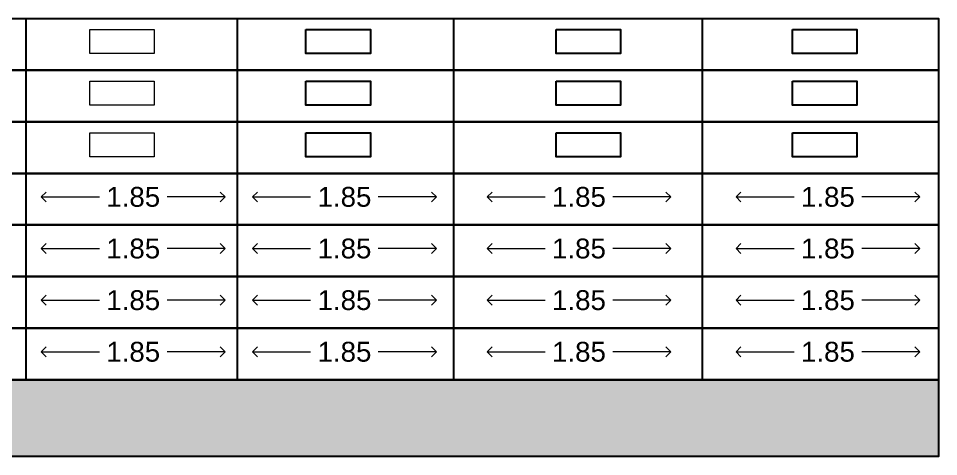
# Model space of a CAD drawing. Header units: metres. Extents: x -9481 to -9285, y 28740 to 57552.
# Drawn here: x -9451.51 to -9442.23, y 28770.73 to 28775.15 of the extents above; entities that cross this region are included whole.
import ezdxf

# ---------------------------------------------------------------- set-up
doc = ezdxf.new("R2010")
doc.units = ezdxf.units.M
doc.header["$PDMODE"] = 34
doc.header["$PDSIZE"] = -15
doc.linetypes.add('CONTINULUS', pattern=[0])
for name, color, linetype, lineweight in [('BLK_1_FLR_-1_EXIT_WIDTH_DOOR', 7, 'Continuous', 0), ('BLK_1_FLR_-2_EXIT_WIDTH_DOOR', 7, 'Continuous', 0), ('BLK_1_FLR_3_EXIT_WIDTH_DOOR', 7, 'Continuous', 0), ('BLK_1_FLR_3_SP_WC', 7, 'Continuous', 0), ('BLK_1_FLR_4_EXIT_WIDTH_DOOR', 7, 'Continuous', 0), ('PLAN', 7, 'Continuous', 40)]:
    doc.layers.add(name, color=color, linetype=linetype, lineweight=lineweight)
for name, color, linetype, plot in [('BLK_1_FLR_-1_SP_WC', 4, 'Continuous', False), ('BLK_1_FLR_-2_SP_WC', 1, 'Continuous', False), ('BLK_1_FLR_4_SP_WC', 4, 'Continuous', False)]:
    doc.layers.add(name, color=color, linetype=linetype, plot=plot)
doc.layers.add('BLK_1_PLANTATION_GREENSTRIP', color=7, linetype='Continuous')
doc.layers.add('HATCH', color=7, linetype='Continuous')
doc.styles.add('Arial', font='arial.ttf', dxfattribs={"height": 0.2})
doc.styles.add('style2', font='arial.ttf', dxfattribs={"height": 0.3})
doc.dimstyles.new('INT DIM', dxfattribs={"dimtxt": 0.3, "dimasz": 0.1, "dimexe": 0.18, "dimexo": 0.0625, "dimgap": 0.09, "dimtad": 0, "dimzin": 0, "dimdsep": 46, "dimtxsty": 'style2', "dimblk": 'OPEN90', "dimcen": 0.09, "dimse1": 1, "dimse2": 1, "dimclrd": 250, "dimclrt": 256, "dimadec": 0, "dimazin": 0, "dimtfac": 1, "dimtofl": 0, "dimtmove": 0, "dimatfit": 3, "dimfxl": 0.18, "dimtolj": 1, "dimtzin": 0, "dimlwd": -1, "dimarcsym": 0})

# ---------------------------------------------------------------- blocks, each defined once
blk = doc.blocks.new('H3')
at = {"layer": 'HATCH', "linetype": 'CONTINULUS', "ltscale": 0.05, "true_color": 0xf7abae}
h = blk.add_hatch(color=241, dxfattribs=at)
h.dxf.hatch_style = 1
h.paths.add_polyline_path([(-9435.4551, 28800.3378), (-9435.4551, 28799.5645), (-9396.4272, 28799.5645), (-9396.4272, 28800.3378)])
blk.add_lwpolyline([(-9435.4551, 28800.3378), (-9396.4272, 28800.3378), (-9396.4272, 28799.5645), (-9435.4551, 28799.5645), (-9435.4551, 28800.3378)], close=True)
blk = doc.blocks.new('_Open90')
at = {"layer": 'PLAN', "color": 0, "lineweight": -2}
for p, q in [((0, 0), (-1, 0)), ((-0.5, 0.5), (0, 0)), ((0, 0), (-0.5, -0.5))]:
    blk.add_line(p, q, dxfattribs=at)
blk = doc.blocks.new('*D467')
at = {"layer": 'BLK_1_FLR_3_EXIT_WIDTH_DOOR', "color": 250, "ltscale": 0.05, "transparency": 16777216}
for p, q in [((-9451.1835, 28773.3521), (-9450.6974, 28773.3521)), ((-9449.5292, 28773.3521), (-9450.0152, 28773.3521))]:
    blk.add_line(p, q, dxfattribs=at)
at = {"layer": 'Defpoints', "color": 0, "linetype": 'CONTINULUS', "ltscale": 0.05, "transparency": 16777216}
for p in [(-9451.2835, 28773.4182), (-9449.4292, 28773.4369), (-9449.4292, 28773.3521)]:
    blk.add_point(p, dxfattribs=at)
at = {"layer": 'BLK_1_FLR_3_EXIT_WIDTH_DOOR', "color": 250, "linetype": 'CONTINULUS', "ltscale": 0.05, "transparency": 16777216, "xscale": 0.1, "yscale": 0.1, "zscale": 0.1, "rotation": 180}
blk.add_blockref('_Open90', (-9451.2835, 28773.3521), dxfattribs=at)
at = {"layer": 'BLK_1_FLR_3_EXIT_WIDTH_DOOR', "color": 250, "linetype": 'CONTINULUS', "ltscale": 0.05, "transparency": 16777216, "xscale": 0.1, "yscale": 0.1, "zscale": 0.1}
blk.add_blockref('_Open90', (-9449.4292, 28773.3521), dxfattribs=at)
at = {"layer": 'BLK_1_FLR_3_EXIT_WIDTH_DOOR', "linetype": 'CONTINULUS', "ltscale": 0.05, "transparency": 16777216, "insert": (-9450.3563, 28773.3521), "char_height": 0.2, "attachment_point": 5, "style": 'Arial', "bg_fill": 3, "box_fill_scale": 1.1, "bg_fill_color": 256, "bg_fill_true_color": 13158600, "bg_fill_transparency": 0}
blk.add_mtext('\\A1;1.85', dxfattribs=at)
blk = doc.blocks.new('*D468')
at = {"layer": 'BLK_1_FLR_4_EXIT_WIDTH_DOOR', "color": 250, "ltscale": 0.05, "transparency": 16777216}
for p, q in [((-9449.052, 28773.3521), (-9448.5659, 28773.3521)), ((-9447.3977, 28773.3521), (-9447.8837, 28773.3521))]:
    blk.add_line(p, q, dxfattribs=at)
at = {"layer": 'Defpoints', "color": 0, "linetype": 'CONTINULUS', "ltscale": 0.05, "transparency": 16777216}
for p in [(-9449.152, 28773.4182), (-9447.2977, 28773.4369), (-9447.2977, 28773.3521)]:
    blk.add_point(p, dxfattribs=at)
at = {"layer": 'BLK_1_FLR_4_EXIT_WIDTH_DOOR', "color": 250, "linetype": 'CONTINULUS', "ltscale": 0.05, "transparency": 16777216, "xscale": 0.1, "yscale": 0.1, "zscale": 0.1, "rotation": 180}
blk.add_blockref('_Open90', (-9449.152, 28773.3521), dxfattribs=at)
at = {"layer": 'BLK_1_FLR_4_EXIT_WIDTH_DOOR', "color": 250, "linetype": 'CONTINULUS', "ltscale": 0.05, "transparency": 16777216, "xscale": 0.1, "yscale": 0.1, "zscale": 0.1}
blk.add_blockref('_Open90', (-9447.2977, 28773.3521), dxfattribs=at)
at = {"layer": 'BLK_1_FLR_4_EXIT_WIDTH_DOOR', "linetype": 'CONTINULUS', "ltscale": 0.05, "transparency": 16777216, "insert": (-9448.2248, 28773.3521), "char_height": 0.2, "attachment_point": 5, "style": 'Arial', "bg_fill": 3, "box_fill_scale": 1.1, "bg_fill_color": 256, "bg_fill_true_color": 13158600, "bg_fill_transparency": 0}
blk.add_mtext('\\A1;1.85', dxfattribs=at)
blk = doc.blocks.new('*D469')
at = {"layer": 'BLK_1_FLR_-1_EXIT_WIDTH_DOOR', "color": 250, "ltscale": 0.05, "transparency": 16777216}
for p, q in [((-9446.6859, 28773.3521), (-9446.1999, 28773.3521)), ((-9445.0317, 28773.3521), (-9445.5177, 28773.3521))]:
    blk.add_line(p, q, dxfattribs=at)
at = {"layer": 'Defpoints', "color": 0, "linetype": 'CONTINULUS', "ltscale": 0.05, "transparency": 16777216}
for p in [(-9446.7859, 28773.4182), (-9444.9317, 28773.4369), (-9444.9317, 28773.3521)]:
    blk.add_point(p, dxfattribs=at)
at = {"layer": 'BLK_1_FLR_-1_EXIT_WIDTH_DOOR', "color": 250, "linetype": 'CONTINULUS', "ltscale": 0.05, "transparency": 16777216, "xscale": 0.1, "yscale": 0.1, "zscale": 0.1, "rotation": 180}
blk.add_blockref('_Open90', (-9446.7859, 28773.3521), dxfattribs=at)
at = {"layer": 'BLK_1_FLR_-1_EXIT_WIDTH_DOOR', "color": 250, "linetype": 'CONTINULUS', "ltscale": 0.05, "transparency": 16777216, "xscale": 0.1, "yscale": 0.1, "zscale": 0.1}
blk.add_blockref('_Open90', (-9444.9317, 28773.3521), dxfattribs=at)
at = {"layer": 'BLK_1_FLR_-1_EXIT_WIDTH_DOOR', "linetype": 'CONTINULUS', "ltscale": 0.05, "transparency": 16777216, "insert": (-9445.8588, 28773.3521), "char_height": 0.2, "attachment_point": 5, "style": 'Arial', "bg_fill": 3, "box_fill_scale": 1.1, "bg_fill_color": 256, "bg_fill_true_color": 13158600, "bg_fill_transparency": 0}
blk.add_mtext('\\A1;1.85', dxfattribs=at)
blk = doc.blocks.new('*D470')
at = {"layer": 'BLK_1_FLR_-2_EXIT_WIDTH_DOOR', "color": 250, "ltscale": 0.05, "transparency": 16777216}
for p, q in [((-9444.1738, 28773.3521), (-9443.6878, 28773.3521)), ((-9442.5195, 28773.3521), (-9443.0056, 28773.3521))]:
    blk.add_line(p, q, dxfattribs=at)
at = {"layer": 'Defpoints', "color": 0, "linetype": 'CONTINULUS', "ltscale": 0.05, "transparency": 16777216}
for p in [(-9444.2738, 28773.4182), (-9442.4195, 28773.4369), (-9442.4195, 28773.3521)]:
    blk.add_point(p, dxfattribs=at)
at = {"layer": 'BLK_1_FLR_-2_EXIT_WIDTH_DOOR', "color": 250, "linetype": 'CONTINULUS', "ltscale": 0.05, "transparency": 16777216, "xscale": 0.1, "yscale": 0.1, "zscale": 0.1, "rotation": 180}
blk.add_blockref('_Open90', (-9444.2738, 28773.3521), dxfattribs=at)
at = {"layer": 'BLK_1_FLR_-2_EXIT_WIDTH_DOOR', "color": 250, "linetype": 'CONTINULUS', "ltscale": 0.05, "transparency": 16777216, "xscale": 0.1, "yscale": 0.1, "zscale": 0.1}
blk.add_blockref('_Open90', (-9442.4195, 28773.3521), dxfattribs=at)
at = {"layer": 'BLK_1_FLR_-2_EXIT_WIDTH_DOOR', "linetype": 'CONTINULUS', "ltscale": 0.05, "transparency": 16777216, "insert": (-9443.3467, 28773.3521), "char_height": 0.2, "attachment_point": 5, "style": 'Arial', "bg_fill": 3, "box_fill_scale": 1.1, "bg_fill_color": 256, "bg_fill_true_color": 13158600, "bg_fill_transparency": 0}
blk.add_mtext('\\A1;1.85', dxfattribs=at)
blk = doc.blocks.new('*D474')
at = {"layer": 'BLK_1_FLR_3_EXIT_WIDTH_DOOR', "color": 250, "ltscale": 0.05, "transparency": 16777216}
for p, q in [((-9451.1835, 28772.8314), (-9450.6974, 28772.8314)), ((-9449.5292, 28772.8314), (-9450.0152, 28772.8314))]:
    blk.add_line(p, q, dxfattribs=at)
at = {"layer": 'Defpoints', "color": 0, "linetype": 'CONTINULUS', "ltscale": 0.05, "transparency": 16777216}
for p in [(-9449.4292, 28772.9162), (-9451.2835, 28772.8975), (-9449.4292, 28772.8314)]:
    blk.add_point(p, dxfattribs=at)
at = {"layer": 'BLK_1_FLR_3_EXIT_WIDTH_DOOR', "color": 250, "linetype": 'CONTINULUS', "ltscale": 0.05, "transparency": 16777216, "xscale": 0.1, "yscale": 0.1, "zscale": 0.1, "rotation": 180}
blk.add_blockref('_Open90', (-9451.2835, 28772.8314), dxfattribs=at)
at = {"layer": 'BLK_1_FLR_3_EXIT_WIDTH_DOOR', "color": 250, "linetype": 'CONTINULUS', "ltscale": 0.05, "transparency": 16777216, "xscale": 0.1, "yscale": 0.1, "zscale": 0.1}
blk.add_blockref('_Open90', (-9449.4292, 28772.8314), dxfattribs=at)
at = {"layer": 'BLK_1_FLR_3_EXIT_WIDTH_DOOR', "linetype": 'CONTINULUS', "ltscale": 0.05, "transparency": 16777216, "insert": (-9450.3563, 28772.8314), "char_height": 0.2, "attachment_point": 5, "style": 'Arial', "bg_fill": 3, "box_fill_scale": 1.1, "bg_fill_color": 256, "bg_fill_true_color": 13158600, "bg_fill_transparency": 0}
blk.add_mtext('\\A1;1.85', dxfattribs=at)
blk = doc.blocks.new('*D475')
at = {"layer": 'BLK_1_FLR_4_EXIT_WIDTH_DOOR', "color": 250, "ltscale": 0.05, "transparency": 16777216}
for p, q in [((-9449.052, 28772.8314), (-9448.5659, 28772.8314)), ((-9447.3977, 28772.8314), (-9447.8837, 28772.8314))]:
    blk.add_line(p, q, dxfattribs=at)
at = {"layer": 'Defpoints', "color": 0, "linetype": 'CONTINULUS', "ltscale": 0.05, "transparency": 16777216}
for p in [(-9447.2977, 28772.9162), (-9449.152, 28772.8975), (-9447.2977, 28772.8314)]:
    blk.add_point(p, dxfattribs=at)
at = {"layer": 'BLK_1_FLR_4_EXIT_WIDTH_DOOR', "color": 250, "linetype": 'CONTINULUS', "ltscale": 0.05, "transparency": 16777216, "xscale": 0.1, "yscale": 0.1, "zscale": 0.1, "rotation": 180}
blk.add_blockref('_Open90', (-9449.152, 28772.8314), dxfattribs=at)
at = {"layer": 'BLK_1_FLR_4_EXIT_WIDTH_DOOR', "color": 250, "linetype": 'CONTINULUS', "ltscale": 0.05, "transparency": 16777216, "xscale": 0.1, "yscale": 0.1, "zscale": 0.1}
blk.add_blockref('_Open90', (-9447.2977, 28772.8314), dxfattribs=at)
at = {"layer": 'BLK_1_FLR_4_EXIT_WIDTH_DOOR', "linetype": 'CONTINULUS', "ltscale": 0.05, "transparency": 16777216, "insert": (-9448.2248, 28772.8314), "char_height": 0.2, "attachment_point": 5, "style": 'Arial', "bg_fill": 3, "box_fill_scale": 1.1, "bg_fill_color": 256, "bg_fill_true_color": 13158600, "bg_fill_transparency": 0}
blk.add_mtext('\\A1;1.85', dxfattribs=at)
blk = doc.blocks.new('*D476')
at = {"layer": 'BLK_1_FLR_-1_EXIT_WIDTH_DOOR', "color": 250, "ltscale": 0.05, "transparency": 16777216}
for p, q in [((-9446.6859, 28772.8314), (-9446.1999, 28772.8314)), ((-9445.0317, 28772.8314), (-9445.5177, 28772.8314))]:
    blk.add_line(p, q, dxfattribs=at)
at = {"layer": 'Defpoints', "color": 0, "linetype": 'CONTINULUS', "ltscale": 0.05, "transparency": 16777216}
for p in [(-9444.9317, 28772.9162), (-9446.7859, 28772.8975), (-9444.9317, 28772.8314)]:
    blk.add_point(p, dxfattribs=at)
at = {"layer": 'BLK_1_FLR_-1_EXIT_WIDTH_DOOR', "color": 250, "linetype": 'CONTINULUS', "ltscale": 0.05, "transparency": 16777216, "xscale": 0.1, "yscale": 0.1, "zscale": 0.1, "rotation": 180}
blk.add_blockref('_Open90', (-9446.7859, 28772.8314), dxfattribs=at)
at = {"layer": 'BLK_1_FLR_-1_EXIT_WIDTH_DOOR', "color": 250, "linetype": 'CONTINULUS', "ltscale": 0.05, "transparency": 16777216, "xscale": 0.1, "yscale": 0.1, "zscale": 0.1}
blk.add_blockref('_Open90', (-9444.9317, 28772.8314), dxfattribs=at)
at = {"layer": 'BLK_1_FLR_-1_EXIT_WIDTH_DOOR', "linetype": 'CONTINULUS', "ltscale": 0.05, "transparency": 16777216, "insert": (-9445.8588, 28772.8314), "char_height": 0.2, "attachment_point": 5, "style": 'Arial', "bg_fill": 3, "box_fill_scale": 1.1, "bg_fill_color": 256, "bg_fill_true_color": 13158600, "bg_fill_transparency": 0}
blk.add_mtext('\\A1;1.85', dxfattribs=at)
blk = doc.blocks.new('*D477')
at = {"layer": 'BLK_1_FLR_-2_EXIT_WIDTH_DOOR', "color": 250, "ltscale": 0.05, "transparency": 16777216}
for p, q in [((-9444.1738, 28772.8314), (-9443.6878, 28772.8314)), ((-9442.5195, 28772.8314), (-9443.0056, 28772.8314))]:
    blk.add_line(p, q, dxfattribs=at)
at = {"layer": 'Defpoints', "color": 0, "linetype": 'CONTINULUS', "ltscale": 0.05, "transparency": 16777216}
for p in [(-9442.4195, 28772.9162), (-9444.2738, 28772.8975), (-9442.4195, 28772.8314)]:
    blk.add_point(p, dxfattribs=at)
at = {"layer": 'BLK_1_FLR_-2_EXIT_WIDTH_DOOR', "color": 250, "linetype": 'CONTINULUS', "ltscale": 0.05, "transparency": 16777216, "xscale": 0.1, "yscale": 0.1, "zscale": 0.1, "rotation": 180}
blk.add_blockref('_Open90', (-9444.2738, 28772.8314), dxfattribs=at)
at = {"layer": 'BLK_1_FLR_-2_EXIT_WIDTH_DOOR', "color": 250, "linetype": 'CONTINULUS', "ltscale": 0.05, "transparency": 16777216, "xscale": 0.1, "yscale": 0.1, "zscale": 0.1}
blk.add_blockref('_Open90', (-9442.4195, 28772.8314), dxfattribs=at)
at = {"layer": 'BLK_1_FLR_-2_EXIT_WIDTH_DOOR', "linetype": 'CONTINULUS', "ltscale": 0.05, "transparency": 16777216, "insert": (-9443.3467, 28772.8314), "char_height": 0.2, "attachment_point": 5, "style": 'Arial', "bg_fill": 3, "box_fill_scale": 1.1, "bg_fill_color": 256, "bg_fill_true_color": 13158600, "bg_fill_transparency": 0}
blk.add_mtext('\\A1;1.85', dxfattribs=at)
blk = doc.blocks.new('*D481')
at = {"layer": 'BLK_1_FLR_3_EXIT_WIDTH_DOOR', "color": 250, "ltscale": 0.05, "transparency": 16777216}
for p, q in [((-9451.1835, 28772.3108), (-9450.6974, 28772.3108)), ((-9449.5292, 28772.3108), (-9450.0152, 28772.3108))]:
    blk.add_line(p, q, dxfattribs=at)
at = {"layer": 'Defpoints', "color": 0, "linetype": 'CONTINULUS', "ltscale": 0.05, "transparency": 16777216}
for p in [(-9451.2835, 28772.3769), (-9449.4292, 28772.3956), (-9449.4292, 28772.3108)]:
    blk.add_point(p, dxfattribs=at)
at = {"layer": 'BLK_1_FLR_3_EXIT_WIDTH_DOOR', "color": 250, "linetype": 'CONTINULUS', "ltscale": 0.05, "transparency": 16777216, "xscale": 0.1, "yscale": 0.1, "zscale": 0.1, "rotation": 180}
blk.add_blockref('_Open90', (-9451.2835, 28772.3108), dxfattribs=at)
at = {"layer": 'BLK_1_FLR_3_EXIT_WIDTH_DOOR', "color": 250, "linetype": 'CONTINULUS', "ltscale": 0.05, "transparency": 16777216, "xscale": 0.1, "yscale": 0.1, "zscale": 0.1}
blk.add_blockref('_Open90', (-9449.4292, 28772.3108), dxfattribs=at)
at = {"layer": 'BLK_1_FLR_3_EXIT_WIDTH_DOOR', "linetype": 'CONTINULUS', "ltscale": 0.05, "transparency": 16777216, "insert": (-9450.3563, 28772.3108), "char_height": 0.2, "attachment_point": 5, "style": 'Arial', "bg_fill": 3, "box_fill_scale": 1.1, "bg_fill_color": 256, "bg_fill_true_color": 13158600, "bg_fill_transparency": 0}
blk.add_mtext('\\A1;1.85', dxfattribs=at)
blk = doc.blocks.new('*D482')
at = {"layer": 'BLK_1_FLR_4_EXIT_WIDTH_DOOR', "color": 250, "ltscale": 0.05, "transparency": 16777216}
for p, q in [((-9449.052, 28772.3108), (-9448.5659, 28772.3108)), ((-9447.3977, 28772.3108), (-9447.8837, 28772.3108))]:
    blk.add_line(p, q, dxfattribs=at)
at = {"layer": 'Defpoints', "color": 0, "linetype": 'CONTINULUS', "ltscale": 0.05, "transparency": 16777216}
for p in [(-9449.152, 28772.3769), (-9447.2977, 28772.3956), (-9447.2977, 28772.3108)]:
    blk.add_point(p, dxfattribs=at)
at = {"layer": 'BLK_1_FLR_4_EXIT_WIDTH_DOOR', "color": 250, "linetype": 'CONTINULUS', "ltscale": 0.05, "transparency": 16777216, "xscale": 0.1, "yscale": 0.1, "zscale": 0.1, "rotation": 180}
blk.add_blockref('_Open90', (-9449.152, 28772.3108), dxfattribs=at)
at = {"layer": 'BLK_1_FLR_4_EXIT_WIDTH_DOOR', "color": 250, "linetype": 'CONTINULUS', "ltscale": 0.05, "transparency": 16777216, "xscale": 0.1, "yscale": 0.1, "zscale": 0.1}
blk.add_blockref('_Open90', (-9447.2977, 28772.3108), dxfattribs=at)
at = {"layer": 'BLK_1_FLR_4_EXIT_WIDTH_DOOR', "linetype": 'CONTINULUS', "ltscale": 0.05, "transparency": 16777216, "insert": (-9448.2248, 28772.3108), "char_height": 0.2, "attachment_point": 5, "style": 'Arial', "bg_fill": 3, "box_fill_scale": 1.1, "bg_fill_color": 256, "bg_fill_true_color": 13158600, "bg_fill_transparency": 0}
blk.add_mtext('\\A1;1.85', dxfattribs=at)
blk = doc.blocks.new('*D483')
at = {"layer": 'BLK_1_FLR_-1_EXIT_WIDTH_DOOR', "color": 250, "ltscale": 0.05, "transparency": 16777216}
for p, q in [((-9446.6859, 28772.3108), (-9446.1999, 28772.3108)), ((-9445.0317, 28772.3108), (-9445.5177, 28772.3108))]:
    blk.add_line(p, q, dxfattribs=at)
at = {"layer": 'Defpoints', "color": 0, "linetype": 'CONTINULUS', "ltscale": 0.05, "transparency": 16777216}
for p in [(-9446.7859, 28772.3769), (-9444.9317, 28772.3956), (-9444.9317, 28772.3108)]:
    blk.add_point(p, dxfattribs=at)
at = {"layer": 'BLK_1_FLR_-1_EXIT_WIDTH_DOOR', "color": 250, "linetype": 'CONTINULUS', "ltscale": 0.05, "transparency": 16777216, "xscale": 0.1, "yscale": 0.1, "zscale": 0.1, "rotation": 180}
blk.add_blockref('_Open90', (-9446.7859, 28772.3108), dxfattribs=at)
at = {"layer": 'BLK_1_FLR_-1_EXIT_WIDTH_DOOR', "color": 250, "linetype": 'CONTINULUS', "ltscale": 0.05, "transparency": 16777216, "xscale": 0.1, "yscale": 0.1, "zscale": 0.1}
blk.add_blockref('_Open90', (-9444.9317, 28772.3108), dxfattribs=at)
at = {"layer": 'BLK_1_FLR_-1_EXIT_WIDTH_DOOR', "linetype": 'CONTINULUS', "ltscale": 0.05, "transparency": 16777216, "insert": (-9445.8588, 28772.3108), "char_height": 0.2, "attachment_point": 5, "style": 'Arial', "bg_fill": 3, "box_fill_scale": 1.1, "bg_fill_color": 256, "bg_fill_true_color": 13158600, "bg_fill_transparency": 0}
blk.add_mtext('\\A1;1.85', dxfattribs=at)
blk = doc.blocks.new('*D484')
at = {"layer": 'BLK_1_FLR_-2_EXIT_WIDTH_DOOR', "color": 250, "ltscale": 0.05, "transparency": 16777216}
for p, q in [((-9444.1738, 28772.3108), (-9443.6878, 28772.3108)), ((-9442.5195, 28772.3108), (-9443.0056, 28772.3108))]:
    blk.add_line(p, q, dxfattribs=at)
at = {"layer": 'Defpoints', "color": 0, "linetype": 'CONTINULUS', "ltscale": 0.05, "transparency": 16777216}
for p in [(-9444.2738, 28772.3769), (-9442.4195, 28772.3956), (-9442.4195, 28772.3108)]:
    blk.add_point(p, dxfattribs=at)
at = {"layer": 'BLK_1_FLR_-2_EXIT_WIDTH_DOOR', "color": 250, "linetype": 'CONTINULUS', "ltscale": 0.05, "transparency": 16777216, "xscale": 0.1, "yscale": 0.1, "zscale": 0.1, "rotation": 180}
blk.add_blockref('_Open90', (-9444.2738, 28772.3108), dxfattribs=at)
at = {"layer": 'BLK_1_FLR_-2_EXIT_WIDTH_DOOR', "color": 250, "linetype": 'CONTINULUS', "ltscale": 0.05, "transparency": 16777216, "xscale": 0.1, "yscale": 0.1, "zscale": 0.1}
blk.add_blockref('_Open90', (-9442.4195, 28772.3108), dxfattribs=at)
at = {"layer": 'BLK_1_FLR_-2_EXIT_WIDTH_DOOR', "linetype": 'CONTINULUS', "ltscale": 0.05, "transparency": 16777216, "insert": (-9443.3467, 28772.3108), "char_height": 0.2, "attachment_point": 5, "style": 'Arial', "bg_fill": 3, "box_fill_scale": 1.1, "bg_fill_color": 256, "bg_fill_true_color": 13158600, "bg_fill_transparency": 0}
blk.add_mtext('\\A1;1.85', dxfattribs=at)
blk = doc.blocks.new('*D488')
at = {"layer": 'BLK_1_FLR_3_EXIT_WIDTH_DOOR', "color": 250, "ltscale": 0.05, "transparency": 16777216}
for p, q in [((-9451.1835, 28771.7902), (-9450.6974, 28771.7902)), ((-9449.5292, 28771.7902), (-9450.0152, 28771.7902))]:
    blk.add_line(p, q, dxfattribs=at)
at = {"layer": 'Defpoints', "color": 0, "linetype": 'CONTINULUS', "ltscale": 0.05, "transparency": 16777216}
for p in [(-9451.2835, 28771.8562), (-9449.4292, 28771.8749), (-9449.4292, 28771.7902)]:
    blk.add_point(p, dxfattribs=at)
at = {"layer": 'BLK_1_FLR_3_EXIT_WIDTH_DOOR', "color": 250, "linetype": 'CONTINULUS', "ltscale": 0.05, "transparency": 16777216, "xscale": 0.1, "yscale": 0.1, "zscale": 0.1, "rotation": 180}
blk.add_blockref('_Open90', (-9451.2835, 28771.7902), dxfattribs=at)
at = {"layer": 'BLK_1_FLR_3_EXIT_WIDTH_DOOR', "color": 250, "linetype": 'CONTINULUS', "ltscale": 0.05, "transparency": 16777216, "xscale": 0.1, "yscale": 0.1, "zscale": 0.1}
blk.add_blockref('_Open90', (-9449.4292, 28771.7902), dxfattribs=at)
at = {"layer": 'BLK_1_FLR_3_EXIT_WIDTH_DOOR', "linetype": 'CONTINULUS', "ltscale": 0.05, "transparency": 16777216, "insert": (-9450.3563, 28771.7902), "char_height": 0.2, "attachment_point": 5, "style": 'Arial', "bg_fill": 3, "box_fill_scale": 1.1, "bg_fill_color": 256, "bg_fill_true_color": 13158600, "bg_fill_transparency": 0}
blk.add_mtext('\\A1;1.85', dxfattribs=at)
blk = doc.blocks.new('*D489')
at = {"layer": 'BLK_1_FLR_4_EXIT_WIDTH_DOOR', "color": 250, "ltscale": 0.05, "transparency": 16777216}
for p, q in [((-9449.052, 28771.7902), (-9448.5659, 28771.7902)), ((-9447.3977, 28771.7902), (-9447.8837, 28771.7902))]:
    blk.add_line(p, q, dxfattribs=at)
at = {"layer": 'Defpoints', "color": 0, "linetype": 'CONTINULUS', "ltscale": 0.05, "transparency": 16777216}
for p in [(-9449.152, 28771.8562), (-9447.2977, 28771.8749), (-9447.2977, 28771.7902)]:
    blk.add_point(p, dxfattribs=at)
at = {"layer": 'BLK_1_FLR_4_EXIT_WIDTH_DOOR', "color": 250, "linetype": 'CONTINULUS', "ltscale": 0.05, "transparency": 16777216, "xscale": 0.1, "yscale": 0.1, "zscale": 0.1, "rotation": 180}
blk.add_blockref('_Open90', (-9449.152, 28771.7902), dxfattribs=at)
at = {"layer": 'BLK_1_FLR_4_EXIT_WIDTH_DOOR', "color": 250, "linetype": 'CONTINULUS', "ltscale": 0.05, "transparency": 16777216, "xscale": 0.1, "yscale": 0.1, "zscale": 0.1}
blk.add_blockref('_Open90', (-9447.2977, 28771.7902), dxfattribs=at)
at = {"layer": 'BLK_1_FLR_4_EXIT_WIDTH_DOOR', "linetype": 'CONTINULUS', "ltscale": 0.05, "transparency": 16777216, "insert": (-9448.2248, 28771.7902), "char_height": 0.2, "attachment_point": 5, "style": 'Arial', "bg_fill": 3, "box_fill_scale": 1.1, "bg_fill_color": 256, "bg_fill_true_color": 13158600, "bg_fill_transparency": 0}
blk.add_mtext('\\A1;1.85', dxfattribs=at)
blk = doc.blocks.new('*D490')
at = {"layer": 'BLK_1_FLR_-1_EXIT_WIDTH_DOOR', "color": 250, "ltscale": 0.05, "transparency": 16777216}
for p, q in [((-9446.6859, 28771.7902), (-9446.1999, 28771.7902)), ((-9445.0317, 28771.7902), (-9445.5177, 28771.7902))]:
    blk.add_line(p, q, dxfattribs=at)
at = {"layer": 'Defpoints', "color": 0, "linetype": 'CONTINULUS', "ltscale": 0.05, "transparency": 16777216}
for p in [(-9446.7859, 28771.8562), (-9444.9317, 28771.8749), (-9444.9317, 28771.7902)]:
    blk.add_point(p, dxfattribs=at)
at = {"layer": 'BLK_1_FLR_-1_EXIT_WIDTH_DOOR', "color": 250, "linetype": 'CONTINULUS', "ltscale": 0.05, "transparency": 16777216, "xscale": 0.1, "yscale": 0.1, "zscale": 0.1, "rotation": 180}
blk.add_blockref('_Open90', (-9446.7859, 28771.7902), dxfattribs=at)
at = {"layer": 'BLK_1_FLR_-1_EXIT_WIDTH_DOOR', "color": 250, "linetype": 'CONTINULUS', "ltscale": 0.05, "transparency": 16777216, "xscale": 0.1, "yscale": 0.1, "zscale": 0.1}
blk.add_blockref('_Open90', (-9444.9317, 28771.7902), dxfattribs=at)
at = {"layer": 'BLK_1_FLR_-1_EXIT_WIDTH_DOOR', "linetype": 'CONTINULUS', "ltscale": 0.05, "transparency": 16777216, "insert": (-9445.8588, 28771.7902), "char_height": 0.2, "attachment_point": 5, "style": 'Arial', "bg_fill": 3, "box_fill_scale": 1.1, "bg_fill_color": 256, "bg_fill_true_color": 13158600, "bg_fill_transparency": 0}
blk.add_mtext('\\A1;1.85', dxfattribs=at)
blk = doc.blocks.new('*D491')
at = {"layer": 'BLK_1_FLR_-2_EXIT_WIDTH_DOOR', "color": 250, "ltscale": 0.05, "transparency": 16777216}
for p, q in [((-9444.1738, 28771.7902), (-9443.6878, 28771.7902)), ((-9442.5195, 28771.7902), (-9443.0056, 28771.7902))]:
    blk.add_line(p, q, dxfattribs=at)
at = {"layer": 'Defpoints', "color": 0, "linetype": 'CONTINULUS', "ltscale": 0.05, "transparency": 16777216}
for p in [(-9444.2738, 28771.8562), (-9442.4195, 28771.8749), (-9442.4195, 28771.7902)]:
    blk.add_point(p, dxfattribs=at)
at = {"layer": 'BLK_1_FLR_-2_EXIT_WIDTH_DOOR', "color": 250, "linetype": 'CONTINULUS', "ltscale": 0.05, "transparency": 16777216, "xscale": 0.1, "yscale": 0.1, "zscale": 0.1, "rotation": 180}
blk.add_blockref('_Open90', (-9444.2738, 28771.7902), dxfattribs=at)
at = {"layer": 'BLK_1_FLR_-2_EXIT_WIDTH_DOOR', "color": 250, "linetype": 'CONTINULUS', "ltscale": 0.05, "transparency": 16777216, "xscale": 0.1, "yscale": 0.1, "zscale": 0.1}
blk.add_blockref('_Open90', (-9442.4195, 28771.7902), dxfattribs=at)
at = {"layer": 'BLK_1_FLR_-2_EXIT_WIDTH_DOOR', "linetype": 'CONTINULUS', "ltscale": 0.05, "transparency": 16777216, "insert": (-9443.3467, 28771.7902), "char_height": 0.2, "attachment_point": 5, "style": 'Arial', "bg_fill": 3, "box_fill_scale": 1.1, "bg_fill_color": 256, "bg_fill_true_color": 13158600, "bg_fill_transparency": 0}
blk.add_mtext('\\A1;1.85', dxfattribs=at)

msp = doc.modelspace()

# ---------------------------------------------------------------- linework, layer by layer
for p, q in [((-9451.4401, 28775.1524), (-9451.4401, 28774.6317)), ((-9449.3086, 28775.1524), (-9449.3086, 28774.6317)), ((-9447.1263, 28775.1524), (-9447.1263, 28774.6317)), ((-9444.6141, 28775.1524), (-9444.6141, 28774.6317)), ((-9451.4401, 28774.6317), (-9451.4401, 28774.1111)), ((-9449.3086, 28774.6317), (-9449.3086, 28774.1111)), ((-9447.1263, 28774.6317), (-9447.1263, 28774.1111)), ((-9444.6141, 28774.6317), (-9444.6141, 28774.1111)), ((-9451.4401, 28774.1111), (-9451.4401, 28773.5904)), ((-9449.3086, 28774.1111), (-9449.3086, 28773.5904)), ((-9447.1263, 28774.1111), (-9447.1263, 28773.5904)), ((-9444.6141, 28774.1111), (-9444.6141, 28773.5904)), ((-9451.4401, 28773.5904), (-9451.4401, 28773.0698)), ((-9449.3086, 28773.5904), (-9449.3086, 28773.0698)), ((-9447.1263, 28773.5904), (-9447.1263, 28773.0698)), ((-9444.6141, 28773.5904), (-9444.6141, 28773.0698)), ((-9451.4401, 28773.0698), (-9451.4401, 28772.5491)), ((-9449.3086, 28773.0698), (-9449.3086, 28772.5491)), ((-9447.1263, 28773.0698), (-9447.1263, 28772.5491)), ((-9444.6141, 28773.0698), (-9444.6141, 28772.5491)), ((-9451.4401, 28772.5491), (-9451.4401, 28772.0285)), ((-9449.3086, 28772.5491), (-9449.3086, 28772.0285)), ((-9447.1263, 28772.5491), (-9447.1263, 28772.0285)), ((-9444.6141, 28772.5491), (-9444.6141, 28772.0285)), ((-9451.4401, 28772.0285), (-9451.4401, 28771.5078)), ((-9449.3086, 28772.0285), (-9449.3086, 28771.5078)), ((-9447.1263, 28772.0285), (-9447.1263, 28771.5078)), ((-9444.6141, 28772.0285), (-9444.6141, 28771.5078))]:
    msp.add_line(p, q)
for points in [[(-9481.2579, 28774.6317), (-9481.2579, 28775.1524), (-9442.23, 28775.1524), (-9442.23, 28774.6317), (-9461.7318, 28774.6317)], [(-9461.7318, 28774.6317), (-9442.23, 28774.6317), (-9442.23, 28774.1111), (-9461.7318, 28774.1111)], [(-9461.7318, 28774.1111), (-9442.23, 28774.1111), (-9442.23, 28773.5904), (-9481.2579, 28773.5904), (-9481.2579, 28774.1111), (-9481.2579, 28774.1111)], [(-9481.2579, 28773.0698), (-9481.2579, 28773.5904), (-9442.23, 28773.5904), (-9442.23, 28773.0698), (-9461.7318, 28773.0698)], [(-9461.7318, 28773.0698), (-9442.23, 28773.0698), (-9442.23, 28772.5491), (-9461.7318, 28772.5491)], [(-9461.7318, 28772.5491), (-9442.23, 28772.5491), (-9442.23, 28772.0285), (-9461.7318, 28772.0285)], [(-9461.7318, 28772.0285), (-9442.23, 28772.0285), (-9442.23, 28771.5078), (-9481.2579, 28771.5078), (-9481.2579, 28772.0285), (-9481.2579, 28772.0285)], [(-9461.7318, 28772.0285), (-9442.23, 28772.0285)], [(-9442.23, 28772.0285), (-9461.7318, 28772.0285)]]:
    msp.add_lwpolyline(points)
at = {"layer": 'BLK_1_FLR_-1_SP_WC', "color": 1}
msp.add_lwpolyline([(-9446.0898, 28775.0412), (-9445.4406, 28775.0412), (-9445.4406, 28774.7991), (-9446.0898, 28774.7991)], close=True, dxfattribs=at)
at = {"layer": 'BLK_1_FLR_-1_SP_WC', "color": 2}
msp.add_lwpolyline([(-9446.0898, 28774.5206), (-9445.4406, 28774.5206), (-9445.4406, 28774.2785), (-9446.0898, 28774.2785)], close=True, dxfattribs=at)
at = {"layer": 'BLK_1_FLR_-1_SP_WC', "color": 3}
msp.add_lwpolyline([(-9446.0898, 28774), (-9445.4406, 28774), (-9445.4406, 28773.7578), (-9446.0898, 28773.7578)], close=True, dxfattribs=at)
at = {"layer": 'BLK_1_FLR_-2_SP_WC', "color": 1}
msp.add_lwpolyline([(-9443.7046, 28775.0412), (-9443.0554, 28775.0412), (-9443.0554, 28774.7991), (-9443.7046, 28774.7991)], close=True, dxfattribs=at)
at = {"layer": 'BLK_1_FLR_-2_SP_WC', "color": 2}
msp.add_lwpolyline([(-9443.7046, 28774.5206), (-9443.0554, 28774.5206), (-9443.0554, 28774.2785), (-9443.7046, 28774.2785)], close=True, dxfattribs=at)
at = {"layer": 'BLK_1_FLR_-2_SP_WC', "color": 3}
msp.add_lwpolyline([(-9443.7046, 28774), (-9443.0554, 28774), (-9443.0554, 28773.7578), (-9443.7046, 28773.7578)], close=True, dxfattribs=at)
at = {"layer": 'BLK_1_FLR_3_SP_WC', "color": 1}
msp.add_lwpolyline([(-9450.7953, 28775.0412), (-9450.1461, 28775.0412), (-9450.1461, 28774.7991), (-9450.7953, 28774.7991)], close=True, dxfattribs=at)
at = {"layer": 'BLK_1_FLR_3_SP_WC', "color": 2}
msp.add_lwpolyline([(-9450.7953, 28774.5206), (-9450.1461, 28774.5206), (-9450.1461, 28774.2785), (-9450.7953, 28774.2785)], close=True, dxfattribs=at)
at = {"layer": 'BLK_1_FLR_3_SP_WC', "color": 3}
msp.add_lwpolyline([(-9450.7953, 28774), (-9450.1461, 28774), (-9450.1461, 28773.7578), (-9450.7953, 28773.7578)], close=True, dxfattribs=at)
at = {"layer": 'BLK_1_FLR_4_SP_WC', "color": 1}
msp.add_lwpolyline([(-9448.613, 28775.0412), (-9447.9638, 28775.0412), (-9447.9638, 28774.7991), (-9448.613, 28774.7991)], close=True, dxfattribs=at)
at = {"layer": 'BLK_1_FLR_4_SP_WC', "color": 2}
msp.add_lwpolyline([(-9448.613, 28774.5206), (-9447.9638, 28774.5206), (-9447.9638, 28774.2785), (-9448.613, 28774.2785)], close=True, dxfattribs=at)
at = {"layer": 'BLK_1_FLR_4_SP_WC', "color": 3}
msp.add_lwpolyline([(-9448.613, 28774), (-9447.9638, 28774), (-9447.9638, 28773.7578), (-9448.613, 28773.7578)], close=True, dxfattribs=at)

# ---------------------------------------------------------------- block references
at = {"layer": 'BLK_1_PLANTATION_GREENSTRIP', "linetype": 'CONTINULUS'}
msp.add_blockref('H3', (-45.8028, -28.8299), dxfattribs=at)

# ---------------------------------------------------------------- next in the draw order: dimensions: what is measured, and where the dimension line sits
at = {"layer": 'BLK_1_FLR_-1_EXIT_WIDTH_DOOR', "color": 1, "linetype": 'CONTINULUS', "ltscale": 0.05}
dim = msp.add_linear_dim(base=(-9444.9317, 28773.3521), p1=(-9446.7859, 28773.4182), p2=(-9444.9317, 28773.4369), dimstyle='INT DIM', override={"dimtxt": 0.2, "dimtxsty": 'Arial', "dimfxl": 0.125, "dimtfill": 1, "dimtfillclr": 7, "dimarcsym": 1}, dxfattribs=at)
dim.commit()
dim.dimension.update_dxf_attribs({"geometry": '*D469', "text_midpoint": (-9445.8588, 28773.3521)})
at = {"layer": 'BLK_1_FLR_-1_EXIT_WIDTH_DOOR', "color": 2, "linetype": 'CONTINULUS', "ltscale": 0.05}
dim = msp.add_linear_dim(base=(-9444.9317, 28772.8314), p1=(-9446.7859, 28772.8975), p2=(-9444.9317, 28772.9162), dimstyle='INT DIM', override={"dimtxt": 0.2, "dimtxsty": 'Arial', "dimfxl": 0.125, "dimtfill": 1, "dimtfillclr": 7, "dimarcsym": 1}, dxfattribs=at)
dim.commit()
dim.dimension.update_dxf_attribs({"geometry": '*D476', "text_midpoint": (-9445.8588, 28772.8314)})
at = {"layer": 'BLK_1_FLR_-1_EXIT_WIDTH_DOOR', "color": 3, "linetype": 'CONTINULUS', "ltscale": 0.05}
dim = msp.add_linear_dim(base=(-9444.9317, 28772.3108), p1=(-9446.7859, 28772.3769), p2=(-9444.9317, 28772.3956), dimstyle='INT DIM', override={"dimtxt": 0.2, "dimtxsty": 'Arial', "dimfxl": 0.125, "dimtfill": 1, "dimtfillclr": 7, "dimarcsym": 1}, dxfattribs=at)
dim.commit()
dim.dimension.update_dxf_attribs({"geometry": '*D483', "text_midpoint": (-9445.8588, 28772.3108)})
at = {"layer": 'BLK_1_FLR_-1_EXIT_WIDTH_DOOR', "color": 4, "linetype": 'CONTINULUS', "ltscale": 0.05}
dim = msp.add_linear_dim(base=(-9444.9317, 28771.7902), p1=(-9446.7859, 28771.8562), p2=(-9444.9317, 28771.8749), dimstyle='INT DIM', override={"dimtxt": 0.2, "dimtxsty": 'Arial', "dimfxl": 0.125, "dimtfill": 1, "dimtfillclr": 7, "dimarcsym": 1}, dxfattribs=at)
dim.commit()
dim.dimension.update_dxf_attribs({"geometry": '*D490', "text_midpoint": (-9445.8588, 28771.7902)})
at = {"layer": 'BLK_1_FLR_-2_EXIT_WIDTH_DOOR', "color": 1, "linetype": 'CONTINULUS', "ltscale": 0.05}
dim = msp.add_linear_dim(base=(-9442.4195, 28773.3521), p1=(-9444.2738, 28773.4182), p2=(-9442.4195, 28773.4369), dimstyle='INT DIM', override={"dimtxt": 0.2, "dimtxsty": 'Arial', "dimfxl": 0.125, "dimtfill": 1, "dimtfillclr": 7, "dimarcsym": 1}, dxfattribs=at)
dim.commit()
dim.dimension.update_dxf_attribs({"geometry": '*D470', "text_midpoint": (-9443.3467, 28773.3521)})
at = {"layer": 'BLK_1_FLR_-2_EXIT_WIDTH_DOOR', "color": 2, "linetype": 'CONTINULUS', "ltscale": 0.05}
dim = msp.add_linear_dim(base=(-9442.4195, 28772.8314), p1=(-9444.2738, 28772.8975), p2=(-9442.4195, 28772.9162), dimstyle='INT DIM', override={"dimtxt": 0.2, "dimtxsty": 'Arial', "dimfxl": 0.125, "dimtfill": 1, "dimtfillclr": 7, "dimarcsym": 1}, dxfattribs=at)
dim.commit()
dim.dimension.update_dxf_attribs({"geometry": '*D477', "text_midpoint": (-9443.3467, 28772.8314)})
at = {"layer": 'BLK_1_FLR_-2_EXIT_WIDTH_DOOR', "color": 3, "linetype": 'CONTINULUS', "ltscale": 0.05}
dim = msp.add_linear_dim(base=(-9442.4195, 28772.3108), p1=(-9444.2738, 28772.3769), p2=(-9442.4195, 28772.3956), dimstyle='INT DIM', override={"dimtxt": 0.2, "dimtxsty": 'Arial', "dimfxl": 0.125, "dimtfill": 1, "dimtfillclr": 7, "dimarcsym": 1}, dxfattribs=at)
dim.commit()
dim.dimension.update_dxf_attribs({"geometry": '*D484', "text_midpoint": (-9443.3467, 28772.3108)})
at = {"layer": 'BLK_1_FLR_-2_EXIT_WIDTH_DOOR', "color": 4, "linetype": 'CONTINULUS', "ltscale": 0.05}
dim = msp.add_linear_dim(base=(-9442.4195, 28771.7902), p1=(-9444.2738, 28771.8562), p2=(-9442.4195, 28771.8749), dimstyle='INT DIM', override={"dimtxt": 0.2, "dimtxsty": 'Arial', "dimfxl": 0.125, "dimtfill": 1, "dimtfillclr": 7, "dimarcsym": 1}, dxfattribs=at)
dim.commit()
dim.dimension.update_dxf_attribs({"geometry": '*D491', "text_midpoint": (-9443.3467, 28771.7902)})
at = {"layer": 'BLK_1_FLR_3_EXIT_WIDTH_DOOR', "color": 1, "linetype": 'CONTINULUS', "ltscale": 0.05}
dim = msp.add_linear_dim(base=(-9449.4292, 28773.3521), p1=(-9451.2835, 28773.4182), p2=(-9449.4292, 28773.4369), dimstyle='INT DIM', override={"dimtxt": 0.2, "dimtxsty": 'Arial', "dimfxl": 0.125, "dimtfill": 1, "dimtfillclr": 7, "dimarcsym": 1}, dxfattribs=at)
dim.commit()
dim.dimension.update_dxf_attribs({"geometry": '*D467', "text_midpoint": (-9450.3563, 28773.3521)})
at = {"layer": 'BLK_1_FLR_3_EXIT_WIDTH_DOOR', "color": 2, "linetype": 'CONTINULUS', "ltscale": 0.05}
dim = msp.add_linear_dim(base=(-9449.4292, 28772.8314), p1=(-9451.2835, 28772.8975), p2=(-9449.4292, 28772.9162), dimstyle='INT DIM', override={"dimtxt": 0.2, "dimtxsty": 'Arial', "dimfxl": 0.125, "dimtfill": 1, "dimtfillclr": 7, "dimarcsym": 1}, dxfattribs=at)
dim.commit()
dim.dimension.update_dxf_attribs({"geometry": '*D474', "text_midpoint": (-9450.3563, 28772.8314)})
at = {"layer": 'BLK_1_FLR_3_EXIT_WIDTH_DOOR', "color": 3, "linetype": 'CONTINULUS', "ltscale": 0.05}
dim = msp.add_linear_dim(base=(-9449.4292, 28772.3108), p1=(-9451.2835, 28772.3769), p2=(-9449.4292, 28772.3956), dimstyle='INT DIM', override={"dimtxt": 0.2, "dimtxsty": 'Arial', "dimfxl": 0.125, "dimtfill": 1, "dimtfillclr": 7, "dimarcsym": 1}, dxfattribs=at)
dim.commit()
dim.dimension.update_dxf_attribs({"geometry": '*D481', "text_midpoint": (-9450.3563, 28772.3108)})
at = {"layer": 'BLK_1_FLR_3_EXIT_WIDTH_DOOR', "color": 4, "linetype": 'CONTINULUS', "ltscale": 0.05}
dim = msp.add_linear_dim(base=(-9449.4292, 28771.7902), p1=(-9451.2835, 28771.8562), p2=(-9449.4292, 28771.8749), dimstyle='INT DIM', override={"dimtxt": 0.2, "dimtxsty": 'Arial', "dimfxl": 0.125, "dimtfill": 1, "dimtfillclr": 7, "dimarcsym": 1}, dxfattribs=at)
dim.commit()
dim.dimension.update_dxf_attribs({"geometry": '*D488', "text_midpoint": (-9450.3563, 28771.7902)})
at = {"layer": 'BLK_1_FLR_4_EXIT_WIDTH_DOOR', "color": 1, "linetype": 'CONTINULUS', "ltscale": 0.05}
dim = msp.add_linear_dim(base=(-9447.2977, 28773.3521), p1=(-9449.152, 28773.4182), p2=(-9447.2977, 28773.4369), dimstyle='INT DIM', override={"dimtxt": 0.2, "dimtxsty": 'Arial', "dimfxl": 0.125, "dimtfill": 1, "dimtfillclr": 7, "dimarcsym": 1}, dxfattribs=at)
dim.commit()
dim.dimension.update_dxf_attribs({"geometry": '*D468', "text_midpoint": (-9448.2248, 28773.3521)})
at = {"layer": 'BLK_1_FLR_4_EXIT_WIDTH_DOOR', "color": 2, "linetype": 'CONTINULUS', "ltscale": 0.05}
dim = msp.add_linear_dim(base=(-9447.2977, 28772.8314), p1=(-9449.152, 28772.8975), p2=(-9447.2977, 28772.9162), dimstyle='INT DIM', override={"dimtxt": 0.2, "dimtxsty": 'Arial', "dimfxl": 0.125, "dimtfill": 1, "dimtfillclr": 7, "dimarcsym": 1}, dxfattribs=at)
dim.commit()
dim.dimension.update_dxf_attribs({"geometry": '*D475', "text_midpoint": (-9448.2248, 28772.8314)})
at = {"layer": 'BLK_1_FLR_4_EXIT_WIDTH_DOOR', "color": 3, "linetype": 'CONTINULUS', "ltscale": 0.05}
dim = msp.add_linear_dim(base=(-9447.2977, 28772.3108), p1=(-9449.152, 28772.3769), p2=(-9447.2977, 28772.3956), dimstyle='INT DIM', override={"dimtxt": 0.2, "dimtxsty": 'Arial', "dimfxl": 0.125, "dimtfill": 1, "dimtfillclr": 7, "dimarcsym": 1}, dxfattribs=at)
dim.commit()
dim.dimension.update_dxf_attribs({"geometry": '*D482', "text_midpoint": (-9448.2248, 28772.3108)})
at = {"layer": 'BLK_1_FLR_4_EXIT_WIDTH_DOOR', "color": 4, "linetype": 'CONTINULUS', "ltscale": 0.05}
dim = msp.add_linear_dim(base=(-9447.2977, 28771.7902), p1=(-9449.152, 28771.8562), p2=(-9447.2977, 28771.8749), dimstyle='INT DIM', override={"dimtxt": 0.2, "dimtxsty": 'Arial', "dimfxl": 0.125, "dimtfill": 1, "dimtfillclr": 7, "dimarcsym": 1}, dxfattribs=at)
dim.commit()
dim.dimension.update_dxf_attribs({"geometry": '*D489', "text_midpoint": (-9448.2248, 28771.7902)})

doc.saveas('drawing.dxf')
